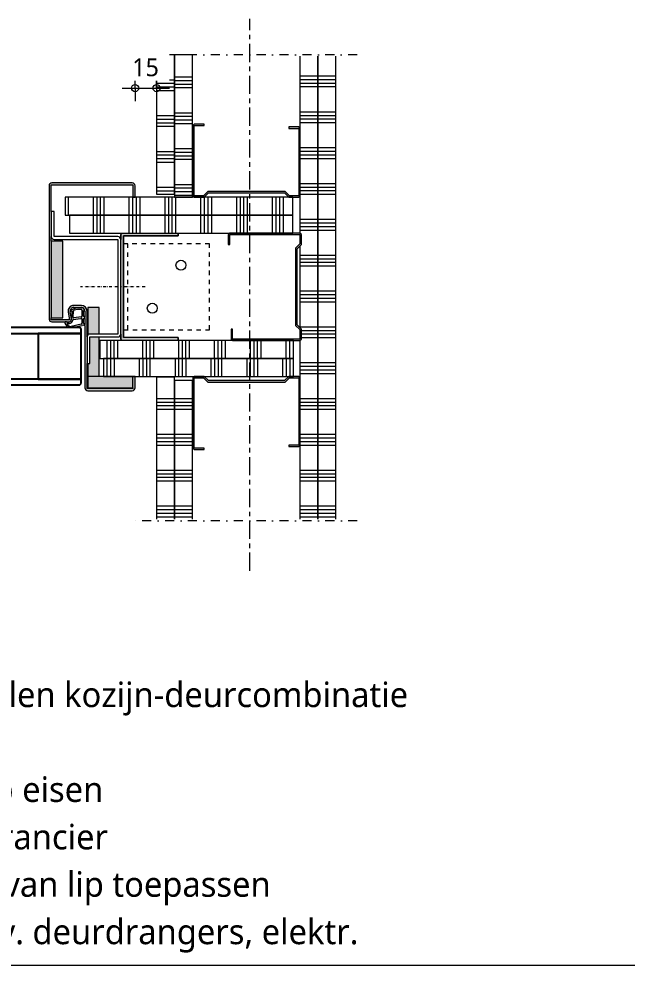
# Model space of a CAD drawing. Header units: millimetres. Extents: x -15087 to -10887, y 4459 to 7429.
# Drawn here: x -12479 to -12055, y 5994 to 6654 of the extents above; entities that cross this region are included whole.
import ezdxf

# ---------------------------------------------------------------- set-up
doc = ezdxf.new("R2010")
doc.units = ezdxf.units.MM
for name, pattern in [('Dash', [6.35, 3.175, -3.175]), ('Dash dot', [15.875, 6.35, -4.7625, 0, -4.7625]), ('Grid Line', [22.225, 12.7, -3.175, 3.175, -3.175]), ('Streep-stip _ detail', [4, 2, -1, 0, -1])]:
    doc.linetypes.add(name, pattern=pattern)
for name, color, linetype, lineweight in [('A-ANNO-DIMS', 211, 'Continuous', 13), ('A-ANNO-DIMS-5', 211, 'Continuous', 13), ('A-ANNO-IDEN', 131, 'Continuous', 18), ('A-DETL', 90, 'Continuous', 13), ('A-DETL-GENF', 92, 'Continuous', 18), ('G-ANNO-TEXT', 231, 'Continuous', 13)]:
    doc.layers.add(name, color=color, linetype=linetype, lineweight=lineweight)
doc.styles.add('Segoe UI_3', font='segoeui.ttf', dxfattribs={"height": 12.5})
doc.styles.add('Segoe UI_7', font='segoeui.ttf', dxfattribs={"height": 17.5})
doc.dimstyles.new('2_5_mm', dxfattribs={"dimscale": 304.8, "dimtxt": 13.092049, "dimasz": 0.016404, "dimexe": 0.029528, "dimexo": 0.0625, "dimgap": 0.014764, "dimtad": 1, "dimdec": 0, "dimzin": 0, "dimdsep": 46, "dimtxsty": 'Segoe UI_3', "dimblk1": 'DOTBLANK', "dimblk2": 'DOTBLANK', "dimsah": 1, "dimcen": 0.09, "dimdle": 0.029528, "dimazin": 0, "dimtfac": 1, "dimtdec": 4, "dimtix": 1, "dimtmove": 0, "dimatfit": 3, "dimfxl": 0.029528, "dimfxlon": 1, "dimtvp": 1, "dimtfill": 1, "dimtolj": 1, "dimtzin": 0, "dimarcsym": 2})

# ---------------------------------------------------------------- blocks, each defined once
blk = doc.blocks.new('21 cementgebonden plaat - D08-2403505-32_2 Binnenkozijnen - Staal')
at = {"layer": 'A-DETL-GENF'}
h = blk.add_hatch(color=256, dxfattribs=at)
h.paths.add_polyline_path([(0, -8), (27.5, -8), (27.5, -1.57), (9.02, -1.57), (9.02, 0), (0, 0), (0, -1.57)])
h.paths.add_polyline_path([(28.71, 0), (28.91, -0.16), (29.23, -0.57), (29.43, -1.05), (29.5, -1.57), (29.5, -8), (48, -8), (48, 0), (28.91, 0)])
for p, q in [((9.02, 0), (0, 0)), ((48, 0), (28.71, 0)), ((48, -8), (48, 0)), ((0, -8), (27.5, -8)), ((29.5, -8), (48, -8))]:
    blk.add_line(p, q, dxfattribs=at)
blk = doc.blocks.new('32 binnendeur-horizontaal - D 40 _sp17_-2397228-32_2 Binnenkozijnen - Staal')
at = {"layer": 'A-DETL-GENF', "lineweight": 25}
for p, q in [((-944.26, -998.46), (-945.26, -999.46)), ((-945.26, -999.46), (-945.26, -1002.46)), ((-915.26, -1002.46), (-945.26, -1002.46)), ((-945.26, -1002.46), (-945.26, -1034.46)), ((-945.26, -1002.46), (-833.31, -1002.46)), ((-939.07, -998.46), (-944.26, -998.46)), ((-833.31, -998.46), (-937.63, -998.46)), ((-915.26, -1034.46), (-915.26, -1002.46)), ((-688.99, -998.46), (-778.69, -998.46)), ((-778.69, -1002.46), (-681.1, -1002.46)), ((-681.1, -1002.46), (-711.1, -1002.46)), ((-711.1, -1002.46), (-711.1, -1034.46)), ((-682.1, -998.46), (-687.55, -998.46)), ((-681.1, -999.46), (-682.1, -998.46)), ((-681.1, -1002.46), (-681.1, -999.46)), ((-681.1, -1034.46), (-681.1, -1002.46)), ((-945.26, -1034.46), (-945.26, -1037.46)), ((-945.26, -1034.46), (-915.26, -1034.46)), ((-833.31, -1034.46), (-945.26, -1034.46)), ((-681.1, -1034.46), (-778.69, -1034.46)), ((-711.1, -1034.46), (-681.1, -1034.46)), ((-681.1, -1037.46), (-681.1, -1034.46)), ((-945.26, -1037.46), (-944.26, -1038.46)), ((-944.26, -1038.46), (-833.31, -1038.46)), ((-778.69, -1038.46), (-682.1, -1038.46)), ((-682.1, -1038.46), (-681.1, -1037.46))]:
    blk.add_line(p, q, dxfattribs=at)
blk = doc.blocks.new('40  gipsplaat - D12_5-V53-32_2 Binnenkozijnen - Staal')
at = {"layer": 'A-DETL-GENF', "lineweight": 13}
h = blk.add_hatch(dxfattribs=at)
h.set_pattern_fill('FP_83', color=256, style=0, pattern_type=2)
h.set_pattern_definition([(90, (6618.634, 12282.972), (-25, 1e-15), []), (90, (6616.134, 12282.972), (-25, 1e-15), []), (90, (6613.634, 12282.972), (-25, 1e-15), []), (90, (6611.134, 12282.972), (-25, 1e-15), [])])
h.paths.add_polyline_path([(324, 12.5), (1, 12.5), (1, 0), (51.12, 0), (51.33, 0.21), (98.33, 0.21), (98.55, 0), (124.33, 0), (125.33, 1), (132.33, 1), (133.33, 0), (190.33, 0), (191.33, 1), (198.33, 1), (199.33, 0), (225.12, 0), (225.33, 0.21), (272.33, 0.21), (272.55, 0), (324, 0)])
at = {"layer": 'A-DETL-GENF'}
for p, q in [((324, 12.5), (1, 12.5)), ((1, 0), (51.12, 0)), ((1, 0), (51.12, 0)), ((98.55, 0), (124.33, 0)), ((98.55, 0), (124.33, 0)), ((133.33, 0), (190.33, 0)), ((133.33, 0), (190.33, 0)), ((199.33, 0), (225.12, 0)), ((199.33, 0), (225.12, 0)), ((272.55, 0), (324, 0)), ((272.55, 0), (324, 0))]:
    blk.add_line(p, q, dxfattribs=at)
blk = doc.blocks.new('40  gipsplaat - D12_5-V54-32_2 Binnenkozijnen - Staal')
at = {"layer": 'A-DETL-GENF', "lineweight": 13}
h = blk.add_hatch(dxfattribs=at)
h.set_pattern_fill('FP_84', color=256, style=0, pattern_type=2)
h.set_pattern_definition([(90, (6618.634, 12270.472), (-25, 1e-15), []), (90, (6616.134, 12270.472), (-25, 1e-15), []), (90, (6613.634, 12270.472), (-25, 1e-15), []), (90, (6611.134, 12270.472), (-25, 1e-15), [])])
h.paths.add_polyline_path([(324, 12.5), (1, 12.5), (1, 0), (324, 0)])
at = {"layer": 'A-DETL-GENF'}
for p, q in [((324, 12.5), (1, 12.5)), ((324, 12.5), (1, 12.5)), ((1, 0), (324, 0)), ((1, 0), (324, 0))]:
    blk.add_line(p, q, dxfattribs=at)
blk = doc.blocks.new('40  gipsplaat - D12_5-V55-32_2 Binnenkozijnen - Staal')
at = {"layer": 'A-DETL-GENF', "lineweight": 13}
h = blk.add_hatch(dxfattribs=at)
h.set_pattern_fill('FP_85', color=256, style=0, pattern_type=2)
h.set_pattern_definition([(270, (-6293.634, -12357.972), (25, 1e-15), []), (270, (-6291.134, -12357.972), (25, 1e-15), []), (270, (-6288.634, -12357.972), (25, 1e-15), []), (270, (-6286.134, -12357.972), (25, 1e-15), [])])
h.paths.add_polyline_path([(1, 0), (97.85, 0), (97.85, 12.5), (1, 12.5)])
at = {"layer": 'A-DETL-GENF'}
for p, q in [((97.85, 12.5), (1, 12.5)), ((97.85, 0), (97.85, 12.5)), ((97.85, 0), (97.85, 12.5)), ((1, 0), (97.85, 0)), ((1, 0), (97.85, 0))]:
    blk.add_line(p, q, dxfattribs=at)
blk = doc.blocks.new('40  gipsplaat - D12_5-V56-32_2 Binnenkozijnen - Staal')
at = {"layer": 'A-DETL-GENF', "lineweight": 13}
h = blk.add_hatch(dxfattribs=at)
h.set_pattern_fill('FP_86', color=256, style=0, pattern_type=2)
h.set_pattern_definition([(270, (-6293.634, -12370.472), (25, 1e-15), []), (270, (-6291.134, -12370.472), (25, 1e-15), []), (270, (-6288.634, -12370.472), (25, 1e-15), []), (270, (-6286.134, -12370.472), (25, 1e-15), [])])
h.paths.add_polyline_path([(1, 0), (100, 0), (100, 12.5), (1, 12.5)])
at = {"layer": 'A-DETL-GENF'}
for p, q in [((100, 12.5), (1, 12.5)), ((100, 12.5), (1, 12.5)), ((100, 0), (100, 12.5)), ((100, 0), (100, 12.5)), ((1, 0), (100, 0)), ((1, 0), (100, 0))]:
    blk.add_line(p, q, dxfattribs=at)
blk = doc.blocks.new('22 verzwaard metalstud profiel - 75 mm-4398024-32_2 Binnenkozijnen - Staal')
at = {"layer": 'A-DETL-GENF'}
blk.add_hatch(color=256, dxfattribs=at).paths.add_polyline_path([(37.5, 40), (35.5, 40), (35.5, 2), (-35.5, 2), (-35.5, 40), (-37.5, 40), (-37.5, 1), (-36.5, 0), (36.5, 0), (37.5, 1), (37.5, 8.56)])
for p, q in [((-35.5, 40), (-37.5, 40)), ((-37.5, 40), (-35.5, 40)), ((-35.5, 2), (-35.5, 40)), ((-35.5, 40), (-35.5, 2)), ((37.5, 40), (35.5, 40)), ((35.5, 40), (35.5, 2)), ((35.5, 40), (35.5, 2)), ((35.5, 40), (37.5, 40)), ((-37.5, 1), (-36.5, 0)), ((-37.5, 1), (-36.5, 0)), ((-36.5, 0), (-33, 0)), ((-33, 0), (-36.5, 0)), ((35.5, 2), (-35.5, 2)), ((-35.5, 2), (35.5, 2)), ((33, 0), (36.5, 0)), ((36.5, 0), (33, 0)), ((36.5, 0), (37.5, 1)), ((37.5, 1), (36.5, 0))]:
    blk.add_line(p, q, dxfattribs=at)
blk = doc.blocks.new('00 Afbreeklijn 0 s l - Type 1-2130516-32_2 Binnenkozijnen - Staal')
at = {"layer": 'A-DETL-GENF', "linetype": 'Dash dot'}
for p, q in [((0, 0), (-15, 0)), ((140, 0), (25, 0))]:
    blk.add_line(p, q, dxfattribs=at)
blk = doc.blocks.new('30 L-anker plat a e - 60x60-2057742-32_2 Binnenkozijnen - Staal')
at = {"layer": 'A-DETL-GENF', "linetype": 'Dash'}
for p, q in [((35, 60), (-25, 60)), ((-25, 60), (-25, 0)), ((35, 0), (35, 60)), ((35, 3), (-25, 3)), ((35, 0), (-25, 0))]:
    blk.add_line(p, q, dxfattribs=at)
at = {"layer": 'A-DETL-GENF', "linetype": 'Streep-stip _ detail', "lineweight": 13}
for p, q in [((5, 15), (5, -2)), ((5, -4.03), (5, -30))]:
    blk.add_line(p, q, dxfattribs=at)
at = {"layer": 'A-DETL-GENF', "lineweight": 13}
for centre in [(-10, 40), (20, 20)]:
    blk.add_circle(centre, 3.5, dxfattribs=at)
blk = doc.blocks.new('00 Afbreeklijn 0 s l - Type 1-2399773-32_2 Binnenkozijnen - Staal')
at = {"layer": 'A-DETL-GENF', "linetype": 'Dash dot'}
blk.add_line((140.01, 0), (-15, 0), dxfattribs=at)
blk = doc.blocks.new('40  gipsplaat - D12_5-V57-32_2 Binnenkozijnen - Staal')
at = {"layer": 'A-DETL-GENF', "lineweight": 13}
h = blk.add_hatch(dxfattribs=at)
h.set_pattern_fill('FP_87', color=256, style=0, pattern_type=2)
h.set_pattern_definition([(90, (12432.51, -6429.3), (-25, 1e-15), []), (90, (12435.01, -6429.3), (-25, 1e-15), []), (90, (12437.51, -6429.3), (-25, 1e-15), []), (90, (12440.01, -6429.3), (-25, 1e-15), [])])
h.paths.add_polyline_path([(135, -12.5), (135, 0), (0, 0), (0, -12.5), (101.41, -12.5)])
at = {"layer": 'A-DETL-GENF'}
for p, q in [((92.54, 0), (0, 0)), ((0, 0), (0, -12.5)), ((92.54, 0), (0, 0)), ((0, 0), (0, -12.5)), ((100.54, 0), (92.54, 0)), ((135, 0), (100.54, 0)), ((135, -12.5), (135, 0)), ((135, -12.5), (135, 0)), ((0, -12.5), (2.4, -12.5)), ((0, -12.5), (2.4, -12.5)), ((2.4, -12.5), (135, -12.5))]:
    blk.add_line(p, q, dxfattribs=at)
blk = doc.blocks.new('40  gipsplaat - D12_5-V58-32_2 Binnenkozijnen - Staal')
at = {"layer": 'A-DETL-GENF', "lineweight": 13}
h = blk.add_hatch(dxfattribs=at)
h.set_pattern_fill('FP_88', color=256, style=0, pattern_type=2)
h.set_pattern_definition([(90, (12430.106, -6416.8), (-25, 1e-15), []), (90, (12432.606, -6416.8), (-25, 1e-15), []), (90, (12435.106, -6416.8), (-25, 1e-15), []), (90, (12437.606, -6416.8), (-25, 1e-15), [])])
h.paths.add_polyline_path([(126.35, -12.5), (132.6, -12.5), (132.6, 0), (0, 0), (0, -12.5), (99, -12.5)])
at = {"layer": 'A-DETL-GENF'}
for p, q in [((132.6, 0), (0, 0)), ((0, 0), (0, -12.5)), ((132.6, 0), (0, 0)), ((0, 0), (0, -12.5)), ((132.6, -12.5), (132.6, 0)), ((132.6, -12.5), (132.6, 0)), ((0, -12.5), (22.13, -12.5)), ((22.13, -12.5), (63.35, -12.5)), ((22.13, -12.5), (63.35, -12.5)), ((63.35, -12.5), (70.35, -12.5)), ((70.35, -12.5), (129.35, -12.5)), ((70.35, -12.5), (129.35, -12.5)), ((129.35, -12.5), (132.6, -12.5))]:
    blk.add_line(p, q, dxfattribs=at)
blk = doc.blocks.new('40  gipsplaat - D12_5-2957664-32_2 Binnenkozijnen - Staal')
at = {"layer": 'A-DETL-GENF', "lineweight": 13}
h = blk.add_hatch(dxfattribs=at)
h.set_pattern_fill('FP_89', color=256, style=0, pattern_type=2)
h.set_pattern_definition([(270, (-12297.972, 6504.3), (25, 1e-15), []), (270, (-12300.472, 6504.3), (25, 1e-15), []), (270, (-12302.972, 6504.3), (25, 1e-15), []), (270, (-12305.472, 6504.3), (25, 1e-15), [])])
h.paths.add_polyline_path([(33.13, 0), (0, 0), (0, -12.5), (155.76, -12.5), (155.76, 0), (34, 0)])
at = {"layer": 'A-DETL-GENF'}
for p, q in [((34, 0), (0, 0)), ((0, 0), (0, -12.5)), ((0, 0), (0, -12.5)), ((44, 0), (34, 0)), ((155.76, 0), (44, 0)), ((155.76, 0), (44, 0)), ((155.76, -12.5), (155.76, 0)), ((155.76, -12.5), (155.76, 0)), ((0, -12.5), (155.76, -12.5))]:
    blk.add_line(p, q, dxfattribs=at)
blk = doc.blocks.new('40  gipsplaat - D12_5-2957665-32_2 Binnenkozijnen - Staal')
at = {"layer": 'A-DETL-GENF', "lineweight": 13}
h = blk.add_hatch(dxfattribs=at)
h.set_pattern_fill('FP_90', color=256, style=0, pattern_type=2)
h.set_pattern_definition([(270, (-12297.972, 6516.8), (25, 1e-15), []), (270, (-12300.472, 6516.8), (25, 1e-15), []), (270, (-12302.972, 6516.8), (25, 1e-15), []), (270, (-12305.472, 6516.8), (25, 1e-15), [])])
h.paths.add_polyline_path([(70, 0), (0, 0), (0, -12.5), (158.88, -12.5), (158.88, 0), (82.5, 0)])
at = {"layer": 'A-DETL-GENF'}
for p, q in [((158.88, 0), (0, 0)), ((0, 0), (0, -12.5)), ((158.88, 0), (0, 0)), ((0, 0), (0, -12.5)), ((158.88, -12.5), (158.88, 0)), ((158.88, -12.5), (158.88, 0)), ((0, -12.5), (2.79, -12.5)), ((2.79, -12.5), (61.79, -12.5)), ((2.79, -12.5), (61.79, -12.5)), ((61.79, -12.5), (68.79, -12.5)), ((68.79, -12.5), (70, -12.5)), ((68.79, -12.5), (70, -12.5)), ((70, -12.5), (82.5, -12.5)), ((82.5, -12.5), (110, -12.5)), ((82.5, -12.5), (110, -12.5)), ((110, -12.5), (111.5, -12.5)), ((111.5, -12.5), (158.88, -12.5)), ((111.5, -12.5), (158.88, -12.5))]:
    blk.add_line(p, q, dxfattribs=at)
blk = doc.blocks.new('22 metalstud profiel - 75 mm vert-4394541-32_2 Binnenkozijnen - Staal')
at = {"layer": 'A-DETL-GENF'}
blk.add_hatch(color=256, dxfattribs=at).paths.add_polyline_path([(37.5, -1), (36.5, 0), (29.5, 0), (26.5, -3), (-26.5, -3), (-29.5, 0), (-36.5, 0), (-37.5, -1), (-37.5, -50), (-36.5, -51), (-29.5, -51), (-29.5, -50), (-36.5, -50), (-36.5, -1), (-29.91, -1), (-26.91, -4), (26.91, -4), (29.91, -1), (36.5, -1), (36.5, -48), (29.5, -48), (29.5, -49), (36.5, -49), (37.5, -48), (37.5, -42.33)])
for p, q in [((-36.5, 0), (-37.5, -1)), ((-29.5, 0), (-36.5, 0)), ((-26.5, -3), (-29.5, 0)), ((29.5, 0), (26.5, -3)), ((36.5, 0), (29.5, 0)), ((37.5, -1), (36.5, 0)), ((-37.5, -1), (-37.5, -50)), ((-36.5, -50), (-36.5, -1)), ((-36.5, -1), (-29.91, -1)), ((-29.91, -1), (-26.91, -4)), ((-26.91, -4), (26.91, -4)), ((26.5, -3), (-26.5, -3)), ((26.91, -4), (29.91, -1)), ((29.91, -1), (36.5, -1)), ((36.5, -1), (36.5, -48)), ((37.5, -48), (37.5, -1)), ((-37.5, -50), (-36.5, -51)), ((-29.5, -50), (-36.5, -50)), ((-36.5, -51), (-29.5, -51)), ((-29.5, -51), (-29.5, -50)), ((36.5, -48), (29.5, -48)), ((29.5, -48), (29.5, -49)), ((29.5, -49), (36.5, -49)), ((36.5, -49), (37.5, -48))]:
    blk.add_line(p, q, dxfattribs=at)
blk = doc.blocks.new('32 stalen kozijn kierdichting - 60x125 sp 25x48-4930934-32_2 Binnenkozijnen - Staal')
at = {"layer": 'A-DETL-GENF', "lineweight": 13}
blk.add_hatch(color=256, dxfattribs=at).paths.add_polyline_path([(33, 72.5), (2, 72.5), (1.48, 72.43), (1, 72.23), (0.59, 71.91), (0.27, 71.5), (0.07, 71.02), (0, 70.5), (0, 62.5), (1.5, 62.5), (1.5, 71), (33.5, 71), (33.5, 17), (33.64, 15.96), (34.04, 15), (34.67, 14.17), (35.5, 13.54), (36.46, 13.14), (37.5, 13), (42.77, 13), (43.76, 13.12), (44.69, 13.49), (45.5, 14.07), (46.14, 14.83), (46.57, 15.73), (46.76, 16.88), (46.72, 17.71), (45.79, 23), (58.5, 23), (58.5, -71), (1.5, -71), (1.5, -62.5), (0, -62.5), (0, -70.5), (0.07, -71.02), (0.27, -71.5), (0.59, -71.91), (1, -72.23), (1.48, -72.43), (2, -72.5), (58, -72.5), (58.52, -72.43), (59, -72.23), (59.41, -71.91), (59.73, -71.5), (59.93, -71.02), (60, -70.5), (60, 22.5), (59.93, 23.02), (59.73, 23.5), (59.41, 23.91), (59, 24.23), (58.52, 24.43), (58, 24.5), (46.02, 24.45), (45.89, 24.44), (45.43, 24.26), (44.97, 23.91), (44.65, 23.47), (44.49, 23.14), (44.39, 22.65), (44.41, 22.15), (45.25, 17.43), (45.28, 16.81), (45.15, 16.2), (44.89, 15.64), (44.49, 15.17), (43.98, 14.8), (43.41, 14.58), (42.79, 14.5), (37.49, 14.51), (36.87, 14.59), (36.18, 14.9), (35.72, 15.27), (35.34, 15.76), (35.06, 16.57), (35, 17.03), (35, 70.5), (34.93, 71.02), (34.73, 71.5), (34.41, 71.91), (34, 72.23), (33.52, 72.43)])
h = blk.add_hatch(color=256, dxfattribs=at)
h.paths.add_polyline_path([(44.03, 28.5), (36.91, 26.91), (36.25, 26.85), (35.6, 26.96), (35, 27.23), (35, 26.23), (36.07, 25.42), (36.07, 22.05), (35.04, 22.03), (35.04, 21.23), (36.07, 20.44), (36.07, 16.57), (35.01, 16.92), (35.13, 16.31), (35.4, 15.75), (35.8, 15.27), (36.3, 14.9), (36.88, 14.67), (37.5, 14.57), (41.39, 15.03), (45.05, 16.46), (45.21, 16.8), (45.14, 16.95), (45.08, 17.01), (44.85, 17.07), (44.07, 16.81), (44.35, 22.9), (44.6, 23.47), (44.97, 23.96), (45.46, 24.35), (46.02, 24.6), (46.62, 24.72), (47.24, 24.68), (47.83, 24.5), (48.89, 24.5), (48.96, 24.93), (48.89, 25.44), (48.54, 26.26), (47.97, 27.06), (47.25, 27.72), (46.41, 28.2), (45.48, 28.5)])
h.paths.add_polyline_path([(44.56, 27.69), (45.41, 27.61), (46.21, 27.32), (46.91, 26.83), (47.5, 26.1), (47.51, 25.91), (47.42, 25.75), (47.27, 25.65), (47.09, 25.64), (46.33, 25.71), (45.57, 25.59), (44.87, 25.3), (44.25, 24.85), (43.76, 24.27), (43.42, 23.59), (43.24, 22.85), (37.63, 22.1), (37.37, 22.19), (37.19, 22.4), (37.12, 22.66), (37.14, 25.66), (37.3, 25.97), (37.58, 26.17)])
h.paths.add_polyline_path([(42.81, 21.77), (43.04, 21.68), (43.2, 21.5), (43.25, 21.26), (43.06, 16.93), (42.86, 16.6), (42.54, 16.41), (40.1, 15.91), (37.49, 15.83), (37.27, 15.96), (37.14, 16.18), (37.12, 16.31), (37.14, 20.65), (37.26, 20.88), (37.47, 21.04), (37.6, 21.07), (42.69, 21.76)])
at = {"layer": 'A-DETL-GENF'}
for p, q in [((0, 70.5), (0, 62.5)), ((1.5, 70.5), (1.5, 71)), ((1.5, 71), (33.5, 71)), ((33, 72.5), (2, 72.5)), ((33.5, 71), (33.5, 53.48)), ((35, 27.23), (35, 70.5)), ((0, 62.5), (1.5, 62.5)), ((33.5, 35), (33.5, 17)), ((45.48, 28.5), (44.03, 28.5)), ((35, 22.03), (35, 26.23)), ((35, 17.03), (35, 21.23)), ((44.41, 22.15), (45.25, 17.43)), ((46.72, 17.71), (45.79, 23)), ((45.79, 23), (58.5, 23)), ((47.83, 24.5), (46.38, 24.5)), ((58, 24.5), (48.89, 24.5)), ((58.5, 23), (58.5, 21.64)), ((60, -70.5), (60, 22.5)), ((42.79, 14.5), (37.53, 14.5)), ((37.5, 13), (42.77, 13)), ((58.5, -31.8), (58.5, -35)), ((58.5, -52.5), (58.5, -71)), ((1.5, -62.5), (0, -62.5)), ((0, -62.5), (0, -70.5)), ((1.5, -71), (1.5, -62.5)), ((58.5, -71), (1.5, -71)), ((2, -72.5), (58, -72.5))]:
    blk.add_line(p, q, dxfattribs=at)
at = {"layer": 'A-DETL-GENF', "lineweight": 13}
for p, q in [((33.5, 53.48), (31.5, 53.48)), ((31.5, 53.48), (31.5, 35)), ((33.5, 35), (33.5, 53.48)), ((31.5, 35), (12, 35)), ((12.03, -33), (12.03, 33)), ((12.03, 33), (31.5, 33)), ((10, 33), (10, -33)), ((35, 27.23), (35, 26.23)), ((44.03, 28.5), (36.91, 26.91)), ((37.58, 26.17), (44.56, 27.69)), ((35, 26.23), (36.07, 25.42)), ((36.07, 22.05), (35.04, 22.03)), ((35.04, 22.03), (35.04, 21.23)), ((35.04, 21.23), (36.07, 20.44)), ((36.07, 25.42), (36.07, 22.05)), ((36.07, 20.44), (36.07, 16.57)), ((37.12, 22.66), (37.12, 25.48)), ((37.12, 16.31), (37.12, 20.52)), ((37.6, 21.07), (42.69, 21.77)), ((43.24, 22.85), (37.77, 22.1)), ((43.25, 21.26), (43.09, 17.11)), ((44.07, 16.81), (44.35, 22.9)), ((47.83, 24.5), (48.89, 24.5)), ((36.07, 16.57), (35.01, 16.92)), ((44.85, 17.07), (44.07, 16.81)), ((56.5, -33), (12.03, -33)), ((12, -35), (56.5, -35)), ((56.5, -35), (56.5, -52.5)), ((58.5, -52.5), (58.5, -35)), ((56.5, -52.5), (58.5, -52.5))]:
    blk.add_line(p, q, dxfattribs=at)
at = {"layer": 'A-DETL-GENF'}
for centre, radius, start, end in [((2, 70.5), 2, 90, 180), ((33, 70.5), 2, 360, 90), ((46.38, 22.5), 2, 161.42857, 190), ((46.38, 22.5), 2, 90, 132.85714), ((58, 22.5), 2, 0, 90), ((37.5, 17), 4, 180, 270), ((37.53, 17.03), 2.53, 180, 182.55836), ((37.53, 17.12), 2.53, 184.52479, 269.2541), ((37.53, 17.03), 2.53, 195, 270), ((42.77, 17.01), 4.01, 270, 10), ((42.79, 17), 2.5, 270, 10), ((2, -70.5), 2, 180, 270), ((58, -70.5), 2, 270, 0)]:
    blk.add_arc(centre, radius, start, end, dxfattribs=at)
at = {"layer": 'A-DETL-GENF', "lineweight": 13}
for centre, radius, start, end in [((12, 33), 2, 90, 180), ((31.5, 35), 2, 270, 0), ((36.35, 29.48), 2.63, 239.03829, 282.23142), ((44.7, 24.42), 3.28, 32.61884, 92.49274), ((44.56, 24.03), 4.57, 17.07041, 78.41527), ((37.87, 25.48), 0.75, 112.87681, 180), ((37.69, 22.66), 0.569, 180, 277.81497), ((37.68, 20.52), 0.559, 97.93953, 180), ((42.76, 21.28), 0.49, 357.76051, 98.6587), ((46.44, 22.49), 3.21, 78.34337, 173.56663), ((46.79, 22.19), 2.53, 65.59835, 163.7536), ((47.16, 25.99), 0.356, 258.34337, 32.61884), ((47.28, 25), 1.69, 342.81953, 12.69479), ((37.62, 16.31), 0.5, 180, 269.86132), ((37.7, 29.84), 15.27, 269.2541, 298.78255), ((38.25, 31.05), 15.26, 267.62754, 286.32952), ((42.33, 17.14), 0.763, 286.32952, 357.76051), ((44.89, 16.74), 0.329, 299.54653, 96.06298), ((12, -33), 2, 180, 270), ((56.5, -35), 2, 0, 90)]:
    blk.add_arc(centre, radius, start, end, dxfattribs=at)
blk = doc.blocks.new('40  gipsplaat - D12_5-V60-32_2 Binnenkozijnen - Staal')
at = {"layer": 'A-DETL-GENF', "lineweight": 13}
h = blk.add_hatch(dxfattribs=at)
h.set_pattern_fill('FP_91', color=256, style=0, pattern_type=2)
h.set_pattern_definition([(270, (-6519.3, -12357.972), (25, 1e-15), []), (270, (-6516.8, -12357.972), (25, 1e-15), []), (270, (-6514.3, -12357.972), (25, 1e-15), []), (270, (-6511.8, -12357.972), (25, 1e-15), [])])
h.paths.add_polyline_path([(0, 12.5), (0, 0), (99.33, 0), (99.33, 12.5), (2, 12.5)])
at = {"layer": 'A-DETL-GENF'}
for p, q in [((2, 12.5), (0, 12.5)), ((0, 12.5), (0, 0)), ((2, 12.5), (0, 12.5)), ((0, 12.5), (0, 0)), ((99.33, 12.5), (2, 12.5)), ((99.33, 0), (99.33, 12.5)), ((99.33, 0), (99.33, 12.5)), ((0, 0), (99.33, 0)), ((0, 0), (99.33, 0))]:
    blk.add_line(p, q, dxfattribs=at)
blk = doc.blocks.new('40  gipsplaat - D12_5-V61-32_2 Binnenkozijnen - Staal')
at = {"layer": 'A-DETL-GENF', "lineweight": 13}
h = blk.add_hatch(dxfattribs=at)
h.set_pattern_fill('FP_92', color=256, style=0, pattern_type=2)
h.set_pattern_definition([(270, (-6521.302, -12370.472), (25, 1e-15), []), (270, (-6518.802, -12370.472), (25, 1e-15), []), (270, (-6516.302, -12370.472), (25, 1e-15), []), (270, (-6513.802, -12370.472), (25, 1e-15), [])])
h.paths.add_polyline_path([(0, 0), (97.33, 0), (97.33, 12.5), (0, 12.5)])
at = {"layer": 'A-DETL-GENF'}
for p, q in [((97.33, 12.5), (0, 12.5)), ((0, 12.5), (0, 0)), ((97.33, 12.5), (0, 12.5)), ((0, 12.5), (0, 0)), ((97.33, 0), (97.33, 12.5)), ((97.33, 0), (97.33, 12.5)), ((0, 0), (97.33, 0)), ((0, 0), (97.33, 0))]:
    blk.add_line(p, q, dxfattribs=at)
blk = doc.blocks.new('22 metalstud profiel - 75 mm vert-4394546-32_2 Binnenkozijnen - Staal')
at = {"layer": 'A-DETL-GENF'}
blk.add_hatch(color=256, dxfattribs=at).paths.add_polyline_path([(36.5, 0), (37.5, 1), (37.5, 48), (36.5, 49), (29.5, 49), (29.5, 48), (36.5, 48), (36.5, 1), (29.91, 1), (26.91, 4), (-26.91, 4), (-29.91, 1), (-36.5, 1), (-36.5, 50), (-29.5, 50), (-29.5, 51), (-36.5, 51), (-37.5, 50), (-37.5, 1), (-36.5, 0), (-29.5, 0), (-26.5, 3), (26.5, 3), (29.5, 0)])
for p, q in [((-36.5, 51), (-37.5, 50)), ((-37.5, 50), (-37.5, 1)), ((-29.5, 51), (-36.5, 51)), ((-36.5, 1), (-36.5, 50)), ((-36.5, 50), (-29.5, 50)), ((-29.5, 50), (-29.5, 51)), ((36.5, 49), (29.5, 49)), ((29.5, 49), (29.5, 48)), ((29.5, 48), (36.5, 48)), ((37.5, 48), (36.5, 49)), ((36.5, 48), (36.5, 1)), ((37.5, 1), (37.5, 48)), ((-37.5, 1), (-36.5, 0)), ((-29.91, 1), (-36.5, 1)), ((-36.5, 0), (-29.5, 0)), ((-26.91, 4), (-29.91, 1)), ((-29.5, 0), (-26.5, 3)), ((26.91, 4), (-26.91, 4)), ((-26.5, 3), (26.5, 3)), ((26.5, 3), (29.5, 0)), ((29.91, 1), (26.91, 4)), ((29.5, 0), (36.5, 0)), ((36.5, 1), (29.91, 1)), ((36.5, 0), (37.5, 1))]:
    blk.add_line(p, q, dxfattribs=at)
blk = doc.blocks.new('21 cementgebonden plaat - D08-2403503-32_2 Binnenkozijnen - Staal')
at = {"layer": 'A-DETL-GENF'}
blk.add_hatch(color=256, dxfattribs=at).paths.add_polyline_path([(31.57, 0), (0, 0), (0, -8), (31.57, -8), (31.57, -6.77)])
for p, q in [((31.57, 0), (0, 0)), ((0, 0), (0, -8)), ((31.57, -8), (31.57, 0)), ((0, -8), (31.57, -8))]:
    blk.add_line(p, q, dxfattribs=at)
blk = doc.blocks.new('21 cementgebonden plaat - D08-2403504-32_2 Binnenkozijnen - Staal')
at = {"layer": 'A-DETL-GENF'}
blk.add_hatch(color=256, dxfattribs=at).paths.add_polyline_path([(0, 0), (0, -8), (53.44, -8), (53.44, 0), (8.96, 0)])
for p, q in [((53.44, 0), (0, 0)), ((0, 0), (0, -8)), ((53.44, -8), (53.44, 0)), ((0, -8), (53.44, -8))]:
    blk.add_line(p, q, dxfattribs=at)
blk = doc.blocks.new('DIMBLOCK4-32_2 Binnenkozijnen - Staal')
at = {"layer": 'A-ANNO-DIMS-5'}
for p, q in [((-12397.97, 6605.36), (-12397.97, 6614.36)), ((-12382.97, 6605.36), (-12382.97, 6614.36)), ((-12406.97, 6605.36), (-12373.97, 6605.36)), ((-12397.97, 6605.36), (-12397.97, 6596.36)), ((-12382.97, 6605.36), (-12382.97, 6596.36))]:
    blk.add_line(p, q, dxfattribs=at)
for centre in [(-12397.97, 6605.36), (-12382.97, 6605.36)]:
    blk.add_circle(centre, 2.5, dxfattribs=at)
at = {"layer": 'A-ANNO-DIMS-5', "color": 0, "insert": (-12399.99, 6626.17), "char_height": 12.5, "width": 22.8516, "attachment_point": 1, "line_spacing_factor": 1.142579, "style": 'Segoe UI_3', "bg_fill": 3, "box_fill_scale": 1.25, "bg_fill_color": 9, "bg_fill_true_color": 13158600, "bg_fill_transparency": 0}
blk.add_mtext('15', dxfattribs=at)
blk = doc.blocks.new('_DotBlank')
at = {"color": 0, "linetype": 'ByBlock', "lineweight": -2}
blk.add_line((-0.5, 0), (-1, 0), dxfattribs=at)
blk.add_circle((0, 0), 0.5, dxfattribs=at)

msp = doc.modelspace()

# ---------------------------------------------------------------- linework, layer by layer
at = {"layer": 'A-DETL', "linetype": 'Grid Line'}
for p, q in [((-12317.97, 6401.3), (-12317.97, 6653.63)), ((-12317.97, 6268.63), (-12317.97, 6400.3))]:
    msp.add_line(p, q, dxfattribs=at)
at = {"layer": 'A-DETL', "lineweight": 18}
msp.add_line((-12937.1, 5993.63), (-10937.1, 5993.63), dxfattribs=at)

# ---------------------------------------------------------------- block references
at = {"layer": 'A-DETL-GENF', "linetype": 'Dash dot'}
for name, p in [('00 Afbreeklijn 0 s l - Type 1-2130516-32_2 Binnenkozijnen - Staal', (-12382.97, 6628.63)), ('00 Afbreeklijn 0 s l - Type 1-2399773-32_2 Binnenkozijnen - Staal', (-12382.97, 6303.63))]:
    msp.add_blockref(name, p, dxfattribs=at)
at = {"layer": 'A-DETL-GENF'}
for name, p, rotation in [('40  gipsplaat - D12_5-V61-32_2 Binnenkozijnen - Staal', (-12370.47, 6531.3), 90), ('40  gipsplaat - D12_5-V60-32_2 Binnenkozijnen - Staal', (-12357.97, 6529.3), 90), ('40  gipsplaat - D12_5-V53-32_2 Binnenkozijnen - Staal', (-12282.97, 6628.63), 270.0000000000004), ('40  gipsplaat - D12_5-V54-32_2 Binnenkozijnen - Staal', (-12270.47, 6628.63), 270.0000000000004), ('40  gipsplaat - D12_5-2957665-32_2 Binnenkozijnen - Staal', (-12287.97, 6516.8), 180), ('40  gipsplaat - D12_5-2957664-32_2 Binnenkozijnen - Staal', (-12287.97, 6504.3), 180), ('22 verzwaard metalstud profiel - 75 mm-4398024-32_2 Binnenkozijnen - Staal', (-12407.97, 6466.8), 270), ('22 metalstud profiel - 75 mm vert-4394541-32_2 Binnenkozijnen - Staal', (-12281.97, 6466.8), 269.9999999999983), ('21 cementgebonden plaat - D08-2403504-32_2 Binnenkozijnen - Staal', (-12456.47, 6445.16), 90), ('21 cementgebonden plaat - D08-2403505-32_2 Binnenkozijnen - Staal', (-12431.04, 6404.3), 90), ('21 cementgebonden plaat - D08-2403503-32_2 Binnenkozijnen - Staal', (-12399.47, 6396.3), 180), ('40  gipsplaat - D12_5-V56-32_2 Binnenkozijnen - Staal', (-12370.47, 6303.63), 90), ('40  gipsplaat - D12_5-V55-32_2 Binnenkozijnen - Staal', (-12357.97, 6303.63), 90)]:
    msp.add_blockref(name, p, dxfattribs=dict(at, rotation=rotation))
for name, p in [('22 metalstud profiel - 75 mm vert-4394546-32_2 Binnenkozijnen - Staal', (-12320.26, 6529.3)), ('40  gipsplaat - D12_5-V57-32_2 Binnenkozijnen - Staal', (-12422.51, 6429.3)), ('40  gipsplaat - D12_5-V58-32_2 Binnenkozijnen - Staal', (-12420.11, 6416.8)), ('22 metalstud profiel - 75 mm vert-4394541-32_2 Binnenkozijnen - Staal', (-12320.26, 6404.3))]:
    msp.add_blockref(name, p, dxfattribs=at)
at = {"layer": 'A-DETL-GENF', "lineweight": 13, "rotation": 180}
msp.add_blockref('32 stalen kozijn kierdichting - 60x125 sp 25x48-4930934-32_2 Binnenkozijnen - Staal', (-12397.97, 6466.8), dxfattribs=at)
at = {"layer": 'A-DETL-GENF', "linetype": 'Streep-stip _ detail', "lineweight": 13, "rotation": 270.0000000000005}
msp.add_blockref('30 L-anker plat a e - 60x60-2057742-32_2 Binnenkozijnen - Staal', (-12405.97, 6471.8), dxfattribs=at)
at = {"layer": 'A-DETL-GENF', "lineweight": 25}
msp.add_blockref('32 binnendeur-horizontaal - D 40 _sp17_-2397228-32_2 Binnenkozijnen - Staal', (-11754.46, 7436.76), dxfattribs=at)

# ---------------------------------------------------------------- texts
at = {"layer": 'A-ANNO-IDEN', "lineweight": 13, "insert": (-12678.83, 6356.89), "char_height": 12.5, "width": 229.6835, "attachment_point": 1, "style": 'Segoe UI_3', "bg_fill": 3, "box_fill_scale": 1.25, "bg_fill_color": 9, "bg_fill_true_color": 13158600, "bg_fill_transparency": 0}
msp.add_mtext('deurtype volgens bestek', dxfattribs=at)
at = {"layer": 'G-ANNO-TEXT', "color": 7, "char_height": 17.5, "attachment_point": 1, "style": 'Segoe UI_7'}
for s, insert, width in [('- geluidwering / brandwerendheid stalen kozijn-deurcombinatie ', (-12890.93, 6191.07), 853.7972), ('- deurtype / kozijndikte afstemmen op eisen', (-12890.93, 6124.92), 586.0336), ('- naad onder deur volgens attest leverancier', (-12890.93, 6091.85), 584.831), ('- hoeksluitplaat of sluitplaat voorzien van lip toepassen', (-12890.93, 6058.78), 727.9322), ('- voorzieningen in kozijn opnemen tbv. deurdrangers, elektr. ', (-12890.93, 6025.7), 806.8985)]:
    msp.add_mtext(s, dxfattribs=dict(at, insert=insert, width=width))

# ---------------------------------------------------------------- next in the draw order: dimensions: what is measured, and where the dimension line sits
at = {"layer": 'A-ANNO-DIMS'}
dim = msp.add_linear_dim(base=(-12382.97, 6605.36), p1=(-12397.97, 6596.36), p2=(-12382.97, 6614.36), dimstyle='2_5_mm', override={"dimpost": '<>', "dimfxl": 23.430749}, dxfattribs=at)
dim.commit()
dim.dimension.update_dxf_attribs({"geometry": 'DIMBLOCK4-32_2 Binnenkozijnen - Staal', "text_midpoint": (-12390.47, 6616.36)})

doc.saveas('drawing.dxf')
